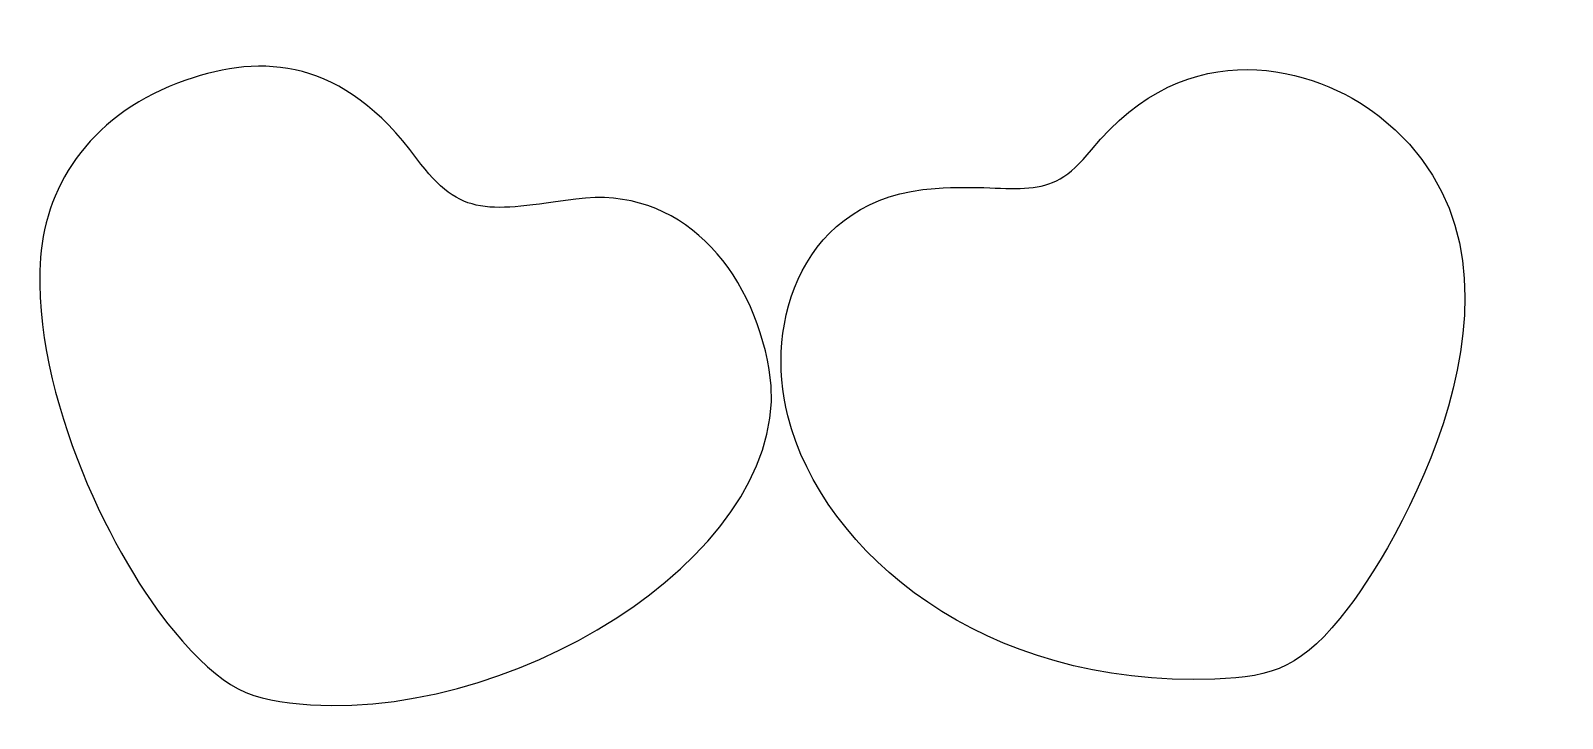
# Model space of a CAD drawing. Header units: centimetres. Extents: x -3.53 to 2.37, y 2.89 to 5.53.
import ezdxf

# ---------------------------------------------------------------- set-up
doc = ezdxf.new("R2010")
doc.units = ezdxf.units.CM
doc.header["$MEASUREMENT"] = 0
doc.layers.add('Layer 1', color=7, linetype='Continuous')

msp = doc.modelspace()

# ---------------------------------------------------------------- linework, layer by layer
at = {"layer": 'Layer 1', "color": 242}
for points, knots in [([(-0.04493, 4.92694), (-0.56246, 4.89254), (-0.70321, 4.4065), (-0.61193, 4.05061), (-0.61193, 4.05061), (-0.47593, 3.52173), (0.14028, 3.00286), (1.03116, 3.03675), (1.03116, 3.03675), (1.26132, 3.04575), (1.36903, 3.08146), (1.54498, 3.31139), (1.54498, 3.31139), (1.75847, 3.59053), (2.36913, 4.65733), (1.66349, 5.20581), (1.66349, 5.20581), (1.41716, 5.39763), (0.92689, 5.53495), (0.55647, 5.07511), (0.55647, 5.07511), (0.3837, 4.86027), (0.28765, 4.94917), (-0.04493, 4.92694)], [0, 0, 0, 0, 0.1428571, 0.1428571, 0.1428571, 0.1428571, 0.2857143, 0.2857143, 0.2857143, 0.2857143, 0.4285714, 0.4285714, 0.4285714, 0.4285714, 0.5714286, 0.5714286, 0.5714286, 0.5714286, 0.7142857, 0.7142857, 0.7142857, 0.7142857, 1, 1, 1, 1]), ([(-1.42724, 4.88586), (-1.0256, 4.93984), (-0.74964, 4.61757), (-0.68323, 4.22943), (-0.68323, 4.22943), (-0.56946, 3.56242), (-1.61033, 2.88535), (-2.44853, 2.93797), (-2.44853, 2.93797), (-2.68136, 2.95281), (-2.78191, 2.9925), (-2.97664, 3.22401), (-2.97664, 3.22401), (-3.1936, 3.48142), (-3.52592, 4.12436), (-3.48755, 4.66043), (-3.48755, 4.66043), (-3.46691, 4.95015), (-3.28303, 5.22188), (-2.92849, 5.34438), (-2.92849, 5.34438), (-2.63269, 5.44651), (-2.32471, 5.42984), (-2.03949, 5.04143), (-2.03949, 5.04143), (-1.86857, 4.8086), (-1.75983, 4.84114), (-1.42724, 4.88585), (-1.42724, 4.88585), (-1.42724, 4.88585), (-1.42724, 4.88586), (-1.42724, 4.88586)], [0, 0, 0, 0, 0.1111111, 0.1111111, 0.1111111, 0.1111111, 0.2222222, 0.2222222, 0.2222222, 0.2222222, 0.3333333, 0.3333333, 0.3333333, 0.3333333, 0.4444444, 0.4444444, 0.4444444, 0.4444444, 0.5555556, 0.5555556, 0.5555556, 0.5555556, 0.6666667, 0.6666667, 0.6666667, 0.6666667, 0.7777778, 0.7777778, 0.7777778, 0.7777778, 1, 1, 1, 1])]:
    msp.add_open_spline(points, degree=3, knots=knots, dxfattribs=at)

doc.saveas('drawing.dxf')
